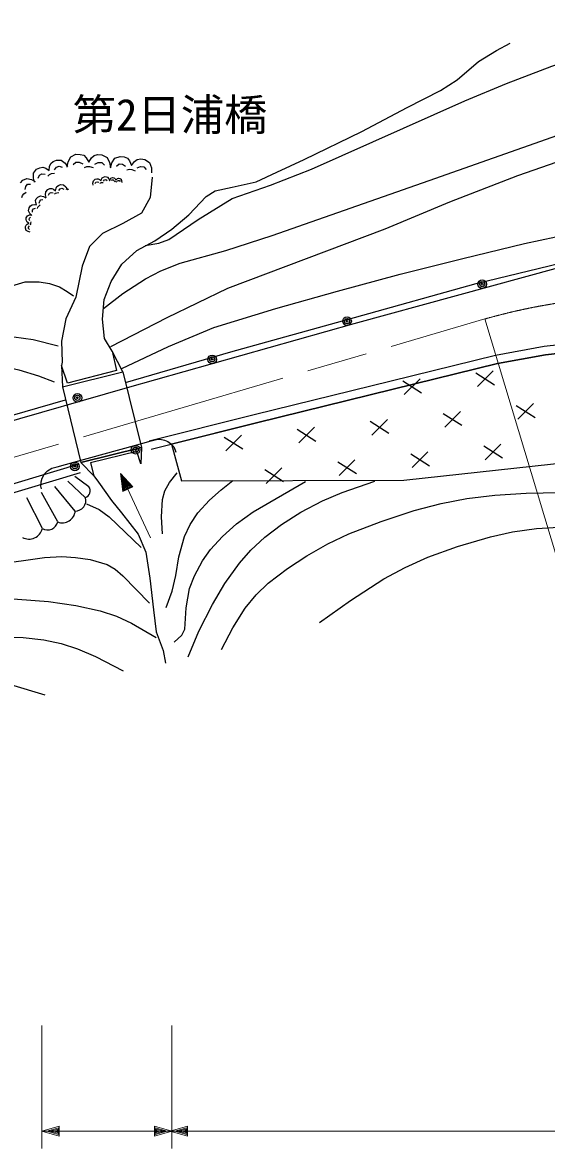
# Model space of a CAD drawing. Units: millimetres, scale not verified. Extents: x 40000 to 680000, y 20000 to 380000.
# Drawn here: x 415514 to 445774, y 263603 to 328569 of the extents above; entities that cross this region are included whole.
import ezdxf
from ezdxf.enums import TextEntityAlignment as Align

# ---------------------------------------------------------------- set-up
doc = ezdxf.new("R2010")
doc.units = ezdxf.units.MM
doc.header["$LTSCALE"] = 1000
doc.linetypes.add('CHAIN', pattern=[18.5, 12, -1.5, 3.5, -1.5])
for name, color, linetype, lineweight in [('S-BGD', 7, 'Continuous', 25), ('S-BMK', 2, 'CHAIN', 13), ('S-STR-HTXT', 7, 'Continuous', 13), ('S-STR-STR1', 1, 'Continuous', 25)]:
    doc.layers.add(name, color=color, linetype=linetype, lineweight=lineweight)
doc.styles.add('ＭＳ ゴシック', font='')
doc.styles.get('ＭＳ ゴシック').set_extended_font_data('MS Gothic')

msp = doc.modelspace()

# ---------------------------------------------------------------- linework, layer by layer
at = {"layer": 'S-BGD'}
for p, q in [((441856, 326312), (442894, 326961)), ((442894, 326961), (443673, 327369)), ((440614, 325256), (441856, 326312)), ((439650, 324645), (440614, 325256)), ((437722, 323662), (439650, 324645)), ((435108, 322272), (437722, 323662)), ((431771, 320660), (435108, 322272)), ((418298, 320823), (418600, 320968)), ((418600, 320968), (418850, 320963)), ((418850, 320963), (419049, 320910)), ((419649, 320900), (419850, 320947)), ((419850, 320947), (420100, 320943)), ((420100, 320943), (420397, 320788)), ((417083, 320267), (417144, 320435)), ((417144, 320435), (417278, 320544)), ((417278, 320544), (417469, 320632)), ((417469, 320632), (417750, 320625)), ((417476, 320219), (417629, 320290)), ((417629, 320290), (417796, 320229)), ((417750, 320625), (417971, 320450)), ((417971, 320450), (418116, 320239)), ((418088, 320227), (418143, 320525)), ((418143, 320525), (418298, 320823)), ((418440, 320371), (418593, 320518)), ((418593, 320518), (418793, 320515)), ((418793, 320515), (418991, 320411)), ((419049, 320910), (419197, 320758)), ((419197, 320758), (419343, 320505)), ((419343, 320505), (419497, 320753)), ((419497, 320753), (419649, 320900)), ((419691, 320400), (419892, 320496)), ((419892, 320496), (420092, 320493)), ((420092, 320493), (420240, 320341)), ((420397, 320788), (420542, 320486)), ((420542, 320486), (420587, 320185)), ((420588, 320185), (420670, 320465)), ((420670, 320465), (420847, 320733)), ((420847, 320733), (421151, 320842)), ((420939, 320288), (421099, 320413)), ((421099, 320413), (421289, 320390)), ((421151, 320842), (421389, 320813)), ((421289, 320390), (421469, 320272)), ((421389, 320813), (421574, 320742)), ((421574, 320742), (421699, 320582)), ((421699, 320582), (421814, 320327)), ((421814, 320327), (421985, 320548)), ((421985, 320548), (422145, 320673)), ((422145, 320673), (422342, 320698)), ((422342, 320698), (422580, 320669)), ((422580, 320669), (422849, 320492)), ((422849, 320492), (422957, 320189)), ((430202, 319931), (431771, 320660)), ((416145, 319598), (416152, 319879)), ((416152, 319879), (416327, 320100)), ((416327, 320100), (416517, 320189)), ((416426, 319590), (416487, 319758)), ((416487, 319758), (416639, 319829)), ((416517, 320189), (416687, 320222)), ((416639, 319829), (416827, 319824)), ((416687, 320222), (416855, 320161)), ((416855, 320161), (417058, 320024)), ((416974, 319707), (417070, 319798)), ((417058, 320024), (417083, 320267)), ((417070, 319798), (417185, 319851)), ((417185, 319851), (417355, 319884)), ((417360, 320072), (417476, 320219)), ((419088, 320210), (419238, 320257)), ((419238, 320257), (419388, 320255)), ((419388, 320255), (419587, 320202)), ((420117, 319612), (420189, 319652)), ((420189, 319652), (420286, 319677)), ((420286, 319677), (420417, 319649)), ((420417, 319649), (420506, 319549)), ((421541, 320070), (421689, 320100)), ((421689, 320100), (421832, 320083)), ((421832, 320083), (422017, 320012)), ((422136, 320191), (422338, 320264)), ((422338, 320264), (422528, 320241)), ((422528, 320241), (422654, 320081)), ((423008, 319643), (422883, 318477)), ((422957, 320189), (422970, 319897)), ((429016, 319375), (430202, 319931)), ((415398, 319311), (415526, 319465)), ((415526, 319465), (415772, 319572)), ((415659, 318938), (415700, 319112)), ((415700, 319112), (415803, 319234)), ((415772, 319572), (416033, 319511)), ((415803, 319234), (415972, 319250)), ((416033, 319511), (416243, 319388)), ((416213, 319352), (416145, 319598)), ((417100, 318983), (417206, 318996)), ((417206, 318996), (417307, 318952)), ((417428, 318860), (417453, 319009)), ((417453, 319009), (417497, 319110)), ((417497, 319110), (417584, 319173)), ((417584, 319173), (417705, 319220)), ((417694, 318964), (417790, 319002)), ((417705, 319220), (417879, 319205)), ((417790, 319002), (417892, 318958)), ((417879, 319205), (418008, 319088)), ((418008, 319088), (418089, 318952)), ((419577, 319306), (419605, 319438)), ((419588, 319185), (419577, 319306)), ((419605, 319438), (419706, 319526)), ((419706, 319526), (419802, 319551)), ((419708, 319279), (419751, 319352)), ((419751, 319352), (419829, 319372)), ((419802, 319551), (419885, 319552)), ((419829, 319372), (419916, 319353)), ((419885, 319552), (419958, 319509)), ((419958, 319509), (420041, 319427)), ((419975, 319286), (420028, 319321)), ((420028, 319321), (420086, 319336)), ((420041, 319427), (420074, 319539)), ((420074, 319539), (420117, 319612)), ((420086, 319336), (420168, 319337)), ((420187, 319424), (420254, 319483)), ((420254, 319483), (420332, 319503)), ((420332, 319503), (420405, 319460)), ((420506, 319549), (420555, 319438)), ((420546, 319435), (420571, 319517)), ((420571, 319517), (420623, 319595)), ((420623, 319595), (420711, 319626)), ((420649, 319465), (420696, 319501)), ((420696, 319501), (420751, 319494)), ((420711, 319626), (420781, 319617)), ((420751, 319494), (420803, 319459)), ((420781, 319617), (420834, 319597)), ((420824, 319400), (420867, 319409)), ((420834, 319597), (420871, 319550)), ((420867, 319409), (420909, 319404)), ((420871, 319550), (420904, 319475)), ((420904, 319475), (420954, 319539)), ((420909, 319404), (420963, 319383)), ((420954, 319539), (421001, 319576)), ((420998, 319435), (421057, 319456)), ((421001, 319576), (421058, 319583)), ((421057, 319456), (421112, 319449)), ((421058, 319583), (421128, 319574)), ((421112, 319449), (421149, 319402)), ((421128, 319574), (421206, 319522)), ((421206, 319522), (421237, 319433)), ((421237, 319433), (421241, 319348)), ((426643, 318856), (427625, 319078)), ((427625, 319078), (429016, 319375)), ((415475, 318467), (415521, 318584)), ((415521, 318584), (415598, 318677)), ((415598, 318677), (415731, 318774)), ((416266, 318292), (416310, 318390)), ((416310, 318390), (416391, 318491)), ((416391, 318491), (416550, 318564)), ((416509, 318264), (416574, 318345)), ((416550, 318564), (416720, 318528)), ((416574, 318345), (416684, 318357)), ((416720, 318528), (416858, 318451)), ((416847, 318632), (416862, 318805)), ((416880, 318477), (416847, 318632)), ((416862, 318805), (416979, 318935)), ((416979, 318935), (417100, 318983)), ((417021, 318616), (417065, 318717)), ((417065, 318717), (417161, 318755)), ((417161, 318755), (417277, 318745)), ((417307, 318952), (417428, 318860)), ((417364, 318667), (417427, 318720)), ((417427, 318720), (417499, 318748)), ((417499, 318748), (417606, 318762)), ((417616, 318878), (417694, 318964)), ((418046, 318935), (418048, 318947)), ((418048, 318947), (418054, 318959)), ((418054, 318959), (418066, 318965)), ((418060, 318941), (418066, 318947)), ((418066, 318965), (418076, 318965)), ((418066, 318947), (418074, 318947)), ((418074, 318947), (418082, 318943)), ((418076, 318965), (418084, 318963)), ((418084, 318963), (418090, 318957)), ((418086, 318935), (418092, 318937)), ((418090, 318957), (418096, 318947)), ((418092, 318937), (418098, 318937)), ((418096, 318947), (418102, 318957)), ((418098, 318937), (418106, 318935)), ((418102, 318957), (418108, 318963)), ((418108, 318963), (418116, 318965)), ((418110, 318943), (418118, 318947)), ((418116, 318965), (418126, 318965)), ((418118, 318947), (418126, 318947)), ((418126, 318965), (418138, 318959)), ((418126, 318947), (418132, 318941)), ((418138, 318959), (418144, 318947)), ((418144, 318947), (418146, 318935)), ((422883, 318477), (422383, 317561)), ((425123, 317466), (426124, 318522)), ((426124, 318522), (426643, 318856)), ((415868, 317712), (415904, 317882)), ((415941, 317554), (415868, 317712)), ((415904, 317882), (415985, 317984)), ((415985, 317984), (416071, 318049)), ((416071, 318049), (416180, 318061)), ((416087, 317736), (416152, 317817)), ((416099, 317627), (416087, 317736)), ((416152, 317817), (416257, 317866)), ((416180, 318061), (416331, 318041)), ((416278, 318183), (416266, 318292)), ((416331, 318041), (416278, 318183)), ((416371, 317842), (416400, 317919)), ((416400, 317919), (416448, 317980)), ((416448, 317980), (416534, 318045)), ((416485, 318150), (416509, 318264)), ((415725, 317201), (415734, 317301)), ((415738, 317120), (415725, 317201)), ((415734, 317301), (415804, 317415)), ((415792, 317055), (415738, 317120)), ((415887, 316986), (415792, 317055)), ((415804, 317415), (415928, 317464)), ((415906, 317205), (415913, 317285)), ((415939, 317122), (415906, 317205)), ((415913, 317285), (415978, 317340)), ((415928, 317464), (416050, 317474)), ((416046, 317436), (415941, 317554)), ((415988, 316998), (416015, 317075)), ((422383, 317561), (421300, 316978)), ((424137, 316644), (425123, 317466)), ((415682, 316703), (415690, 316803)), ((415731, 316578), (415682, 316703)), ((415690, 316803), (415717, 316881)), ((415717, 316881), (415782, 316935)), ((415845, 316508), (415731, 316578)), ((415782, 316935), (415887, 316986)), ((415963, 316478), (415845, 316508)), ((415861, 316688), (415868, 316767)), ((415915, 316623), (415861, 316688)), ((415868, 316767), (415915, 316843)), ((415983, 316938), (415988, 316998)), ((415998, 316876), (415983, 316938)), ((420133, 316395), (419383, 315645)), ((421300, 316978), (420133, 316395)), ((423152, 315968), (424137, 316644)), ((422120, 315410), (423152, 315968)), ((419383, 315645), (418967, 314520)), ((421254, 314627), (422120, 315410)), ((418967, 314520), (418592, 312730)), ((420625, 313619), (421254, 314627)), ((441707, 313515), (446557, 314692)), ((446458, 314416), (434643, 311186)), ((420222, 312587), (420625, 313619)), ((434683, 311555), (441707, 313515)), ((418592, 312730), (418008, 311480)), ((420127, 311461), (420222, 312587)), ((418008, 311480), (417758, 310189)), ((420246, 310334), (420127, 311461)), ((427545, 309575), (434683, 311555)), ((434643, 311186), (421551, 307484)), ((417758, 310189), (417800, 308981)), ((420696, 309601), (420246, 310334)), ((445648, 309886), (448019, 310153)), ((421315, 308407), (420696, 309601)), ((420696, 309601), (420938, 308483)), ((421463, 307797), (427545, 309575)), ((436800, 307902), (442833, 309383)), ((442833, 309383), (445648, 309886)), ((442937, 308894), (445720, 309392)), ((445720, 309392), (442937, 308894)), ((445720, 309392), (448057, 309654)), ((448057, 309654), (445720, 309392)), ((417800, 308981), (417770, 308781)), ((417770, 308781), (417818, 307557)), ((418105, 307756), (417770, 308781)), ((436919, 307417), (442937, 308894)), ((442937, 308894), (436919, 307417)), ((417818, 307557), (421315, 308407)), ((417818, 307557), (421315, 308407)), ((420938, 308483), (418105, 307756)), ((438472, 308007), (437564, 307104)), ((441695, 308355), (442775, 307668)), ((442689, 308463), (441781, 307560)), ((421551, 307484), (399504, 301139)), ((428900, 305950), (436800, 307902)), ((429020, 305465), (436919, 307417)), ((436919, 307417), (429020, 305465)), ((437478, 307899), (438558, 307212)), ((399434, 301413), (418000, 306806)), ((439814, 306019), (440894, 305332)), ((440808, 306127), (439900, 305225)), ((444031, 306476), (445111, 305788)), ((445025, 306583), (444117, 305681)), ((422832, 304434), (428900, 305950)), ((422953, 303949), (429020, 305465)), ((429020, 305465), (424124, 304242)), ((435597, 305563), (436677, 304876)), ((436591, 305671), (435683, 304768)), ((428157, 304758), (427249, 303856)), ((431380, 305107), (432460, 304420)), ((432374, 305215), (431466, 304312)), ((418476, 303200), (421981, 304164)), ((421981, 304164), (422945, 304429)), ((422945, 304429), (423254, 304514)), ((423254, 304514), (423457, 304528)), ((423457, 304528), (423720, 304476)), ((423720, 304476), (423906, 304403)), ((423906, 304403), (424065, 304281)), ((424065, 304281), (424244, 304081)), ((424124, 304242), (424696, 302118)), ((424244, 304081), (424335, 303899)), ((427163, 304651), (428243, 303964)), ((442151, 304140), (443231, 303452)), ((443145, 304247), (442237, 303345)), ((422377, 304040), (418879, 303190)), ((418879, 303190), (422377, 304040)), ((422112, 303826), (419447, 303155)), ((422353, 303109), (422112, 303826)), ((422377, 304040), (422353, 303109)), ((424335, 303899), (424367, 303783)), ((437534, 302172), (452112, 303749)), ((437934, 303684), (439014, 302996)), ((438928, 303791), (438020, 302889)), ((412955, 301349), (418726, 303080)), ((416955, 302699), (417204, 302851)), ((417204, 302851), (417512, 302935)), ((417512, 302935), (418476, 303200)), ((419633, 302410), (418879, 303190)), ((419447, 303155), (419633, 302410)), ((429500, 302771), (430580, 302084)), ((430494, 302879), (429586, 301976)), ((433717, 303227), (434797, 302540)), ((434711, 303335), (433803, 302433)), ((413103, 300872), (418869, 302601)), ((416592, 302060), (416654, 302285)), ((416654, 302285), (416794, 302531)), ((416794, 302531), (416955, 302699)), ((419151, 301153), (418123, 302102)), ((419349, 301786), (418538, 302378)), ((419633, 302410), (419902, 302043)), ((424696, 302118), (437534, 302172)), ((416578, 301808), (416592, 302060)), ((416621, 301654), (416578, 301808)), ((417550, 299751), (416621, 301450)), ((418558, 300383), (417372, 301805)), ((419902, 302043), (420653, 300995)), ((416661, 299375), (415771, 301153)), ((420653, 300995), (421226, 300284)), ((421226, 300284), (422195, 299040)), ((422195, 299040), (422630, 298012)), ((422630, 298012), (422867, 296511)), ((422867, 296511), (423084, 294673)), ((423084, 294673), (423242, 293409)), ((423242, 293409), (423638, 292342)), ((423638, 292342), (423776, 291611))]:
    msp.add_line(p, q, dxfattribs=at)
for points in [[(422593, 315695), (423383, 315839), (423968, 316053), (425654, 317212), (427613, 318420), (429841, 319187), (432198, 320113), (441061, 324054), (443456, 325060), (446076, 326047), (453957, 328569)], [(420191, 312076), (421303, 312926), (422614, 313783), (423505, 314242), (424619, 314679), (427261, 315419), (429928, 316274), (439008, 319463), (448118, 322664), (450422, 323446), (453106, 324243), (454764, 324633)], [(420623, 309868), (423877, 311558), (427380, 313246), (436455, 316662), (440194, 318216), (444124, 319739), (446831, 320678)], [(421256, 308602), (423949, 309881), (426571, 310974), (430136, 312071), (433707, 313059), (437330, 314058), (440943, 314946), (444504, 315815), (448131, 316590), (450692, 316997), (453217, 317295), (454418, 317300), (455667, 317186), (457431, 316830), (459183, 316367), (460128, 316046), (461111, 315591), (462874, 314626), (464837, 313412), (465586, 312466)], [(414258, 313178), (415669, 313609), (416471, 313607), (417081, 313502), (417649, 313309), (418097, 313056), (418467, 312796)], [(372559, 299726), (374701, 300479), (383897, 303338), (386910, 304261), (390191, 305153), (393309, 305847), (396540, 306460), (398999, 306950), (401525, 307569), (404341, 308651), (407296, 309658), (408673, 309994), (410251, 310263), (412058, 310416), (414024, 310472), (415022, 310429), (416135, 310272), (417576, 309908)], [(372007, 297928), (374141, 298828), (377485, 299968), (381103, 301088), (390463, 303604), (399866, 305902), (402185, 306527), (404622, 307295), (406332, 307860), (408233, 308363), (410207, 308695), (412006, 308896), (413027, 308901), (414224, 308773), (415295, 308539), (416438, 308176), (417347, 307841)], [(423592, 299075), (423542, 300053), (423595, 301053), (423738, 301540), (424000, 302029), (424446, 302588)], [(423818, 294809), (424155, 295750), (424361, 296667), (424546, 297745), (424876, 298904), (425199, 299602), (425640, 300270), (426311, 301017), (426983, 301608), (427659, 302136)], [(425073, 291973), (425701, 293444), (426480, 294995), (427207, 296192), (428052, 297373), (428704, 298131), (429508, 298883), (430469, 299604), (431595, 300308), (432833, 300962), (433980, 301457), (435868, 302111)], [(424270, 292826), (424719, 293224), (424886, 293564), (424969, 294802), (425156, 295912), (425450, 296651), (425917, 297516), (426380, 298171), (427056, 298920), (427868, 299639), (428840, 300345), (431852, 302086)], [(427006, 292399), (427659, 293637), (428382, 294772), (429014, 295548), (429704, 296221), (430815, 297075), (431928, 297797), (433144, 298490), (434358, 299067), (436225, 299784), (438136, 300404), (439682, 300814), (441166, 301097), (442796, 301302), (444591, 301422), (446562, 301458)], [(419210, 300798), (419938, 300462), (420524, 300052), (422373, 298269)], [(432660, 293955), (434453, 295228), (436376, 296465), (437605, 297133), (438930, 297721), (440626, 298329), (442534, 298890), (443806, 299175), (445193, 299369), (446792, 299469), (448221, 299455), (450215, 299305), (452355, 299038), (453931, 298764), (455356, 298414), (456687, 297976), (458037, 297418), (459467, 296699), (460767, 295932), (463208, 294282)], [(411166, 296807), (413913, 297294), (416783, 297694), (417782, 297755), (418583, 297710), (419430, 297580), (420396, 297296), (420858, 297035), (421313, 296648), (422847, 295068)], [(405755, 294495), (409630, 294988), (413422, 295337), (415225, 295306), (417011, 295164), (418596, 294935), (419995, 294629), (420943, 294318), (421813, 293919), (423226, 293093)], [(395910, 290959), (400117, 291715), (404409, 292382), (407057, 292796), (409810, 293111), (412679, 293153), (415548, 293084), (416741, 292952), (417741, 292740), (418696, 292439), (419739, 291997), (421334, 291157)], [(380324, 283762), (384212, 285331), (388069, 287000), (389905, 287794), (391948, 288551), (395421, 289501), (398977, 290362), (400983, 290667), (403345, 290911), (405539, 291081), (407820, 291146), (409819, 291077), (411958, 290892), (413345, 290698), (414813, 290379), (416795, 289782)]]:
    msp.add_lwpolyline(points, dxfattribs=at)
for centre, major_axis in [((442061, 313473), (250, 0)), ((442061, 313473), (150, 0)), ((442061, 313473), (50, 0)), ((434254, 311335), (250, 0)), ((434254, 311335), (150, 0)), ((434254, 311335), (50, 0)), ((426467, 309134), (250, 0)), ((426467, 309134), (150, 0)), ((426467, 309134), (50, 0)), ((418683, 306919), (250, 0)), ((418683, 306919), (150, 0)), ((418683, 306919), (50, 0)), ((422048, 303923), (250, 0)), ((422048, 303923), (150, 0)), ((422048, 303923), (50, 0)), ((418542, 302960), (250, 0)), ((418542, 302960), (150, 0)), ((418542, 302960), (50, 0))]:
    msp.add_ellipse(centre, major_axis=major_axis, ratio=0.999623, dxfattribs=at)
for centre, major_axis, start_param, end_param in [((419013, 301544), (414, 0), 5.053005, 6.907596), ((418566, 300990), (608, 0), 4.700194, 6.554785), ((417817, 300445), (744, 0), 4.345454, 6.200044), ((416965, 299896), (603, 0), 4.184609, 6.0392), ((415895, 299548), (785, 0), 4.206513, 6.061103)]:
    msp.add_ellipse(centre, major_axis=major_axis, ratio=0.999623, start_param=start_param, end_param=end_param, dxfattribs=at)
at = {"layer": 'S-BMK'}
msp.add_line((383535, 294265), (442217, 311463), dxfattribs=at)
msp.add_ellipse((451783, 277816), major_axis=(34993, 0), ratio=0.999623, start_param=1.029398, end_param=1.847683, dxfattribs=at)
at = {"layer": 'S-STR-HTXT'}
for p, q in [((442217, 311463), (450991, 282335)), ((422914, 298836), (421177, 302550)), ((421177, 302550), (421311, 301509)), ((421890, 301780), (421177, 302550)), ((421228, 302442), (421348, 301571)), ((421819, 301791), (421228, 302442)), ((421279, 302333), (421385, 301633)), ((421748, 301802), (421279, 302333)), ((421329, 302224), (421423, 301694)), ((421676, 301813), (421329, 302224)), ((421380, 302116), (421460, 301756)), ((421605, 301824), (421380, 302116)), ((421311, 301509), (421890, 301780)), ((421348, 301571), (421819, 301791)), ((421385, 301633), (421748, 301802)), ((421423, 301694), (421676, 301813)), ((421448, 301971), (421498, 301817)), ((421534, 301834), (421448, 301971)), ((421460, 301756), (421605, 301824)), ((421498, 301817), (421534, 301834)), ((416631, 270698), (416631, 263603)), ((424144, 263603), (424144, 270698)), ((416631, 264603), (417631, 264882)), ((416631, 264603), (424144, 264603)), ((417631, 264323), (416631, 264603)), ((416911, 264603), (417591, 264802)), ((417591, 264403), (416911, 264603)), ((417071, 264603), (417551, 264723)), ((417551, 264483), (417071, 264603)), ((417311, 264603), (417511, 264643)), ((417511, 264563), (417311, 264603)), ((417511, 264643), (417511, 264563)), ((417551, 264723), (417551, 264483)), ((417591, 264802), (417591, 264403)), ((417631, 264882), (417631, 264323)), ((423145, 264323), (423145, 264882)), ((423145, 264882), (424144, 264603)), ((424144, 264603), (423145, 264323)), ((423185, 264403), (423185, 264802)), ((423185, 264802), (423864, 264603)), ((423864, 264603), (423185, 264403)), ((423225, 264483), (423225, 264723)), ((423225, 264723), (423705, 264603)), ((423705, 264603), (423225, 264483)), ((423265, 264563), (423265, 264643)), ((423265, 264643), (423465, 264603)), ((423465, 264603), (423265, 264563)), ((424036, 264603), (425035, 264882)), ((424036, 264603), (489023, 264603)), ((425035, 264323), (424036, 264603)), ((424315, 264603), (424995, 264802)), ((424995, 264403), (424315, 264603)), ((424475, 264603), (424955, 264723)), ((424955, 264483), (424475, 264603)), ((424715, 264603), (424915, 264643)), ((424915, 264563), (424715, 264603)), ((424915, 264643), (424915, 264563)), ((424955, 264723), (424955, 264483)), ((424995, 264802), (424995, 264403)), ((425035, 264882), (425035, 264323))]:
    msp.add_line(p, q, dxfattribs=at)
at = {"layer": 'S-STR-STR1'}
for p, q in [((421315, 308407), (422377, 304040)), ((417818, 307557), (418879, 303190))]:
    msp.add_line(p, q, dxfattribs=at)

# ---------------------------------------------------------------- texts
at = {"layer": 'S-STR-HTXT', "style": 'ＭＳ ゴシック'}
msp.add_text('第2日浦橋', height=1833, dxfattribs=at).set_placement((418409, 321783), align=Align.BOTTOM_LEFT)

doc.saveas('drawing.dxf')
